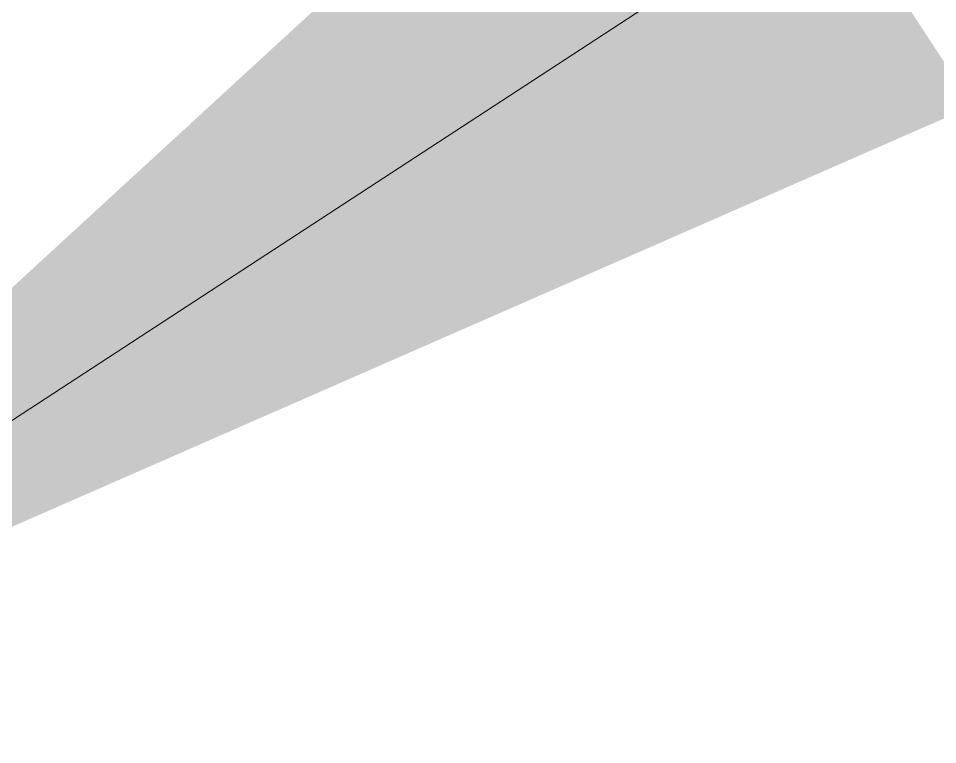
# Model space of a CAD drawing. Header units: inches. Extents: x 0 to 11, y 0 to 8.5.
# Drawn here: x 4.2965 to 4.4019, y 5.4834 to 5.5666 of the extents above; entities that cross this region are included whole.
import ezdxf

# ---------------------------------------------------------------- set-up
doc = ezdxf.new("R2010")
doc.units = ezdxf.units.IN
doc.header["$LTSCALE"] = 0.5
doc.header["$MEASUREMENT"] = 0
doc.layers.add('ANNOTATION_LINES', color=7, linetype='Continuous', lineweight=13)

msp = doc.modelspace()

# ---------------------------------------------------------------- linework, layer by layer
at = {"layer": 'ANNOTATION_LINES', "color": 7}
msp.add_line((4.238780887734448, 5.483367182413001, -0.2446210237710074), (5.776414118103702, 6.486781835746658, 0.2446210237710074), dxfattribs=at)
msp.add_solid([(4.405918439569469, 5.556613607353715), (4.238780887734448, 5.483367182413001), (4.373128380030047, 5.606861114708819)], dxfattribs=at)

doc.saveas('drawing.dxf')
